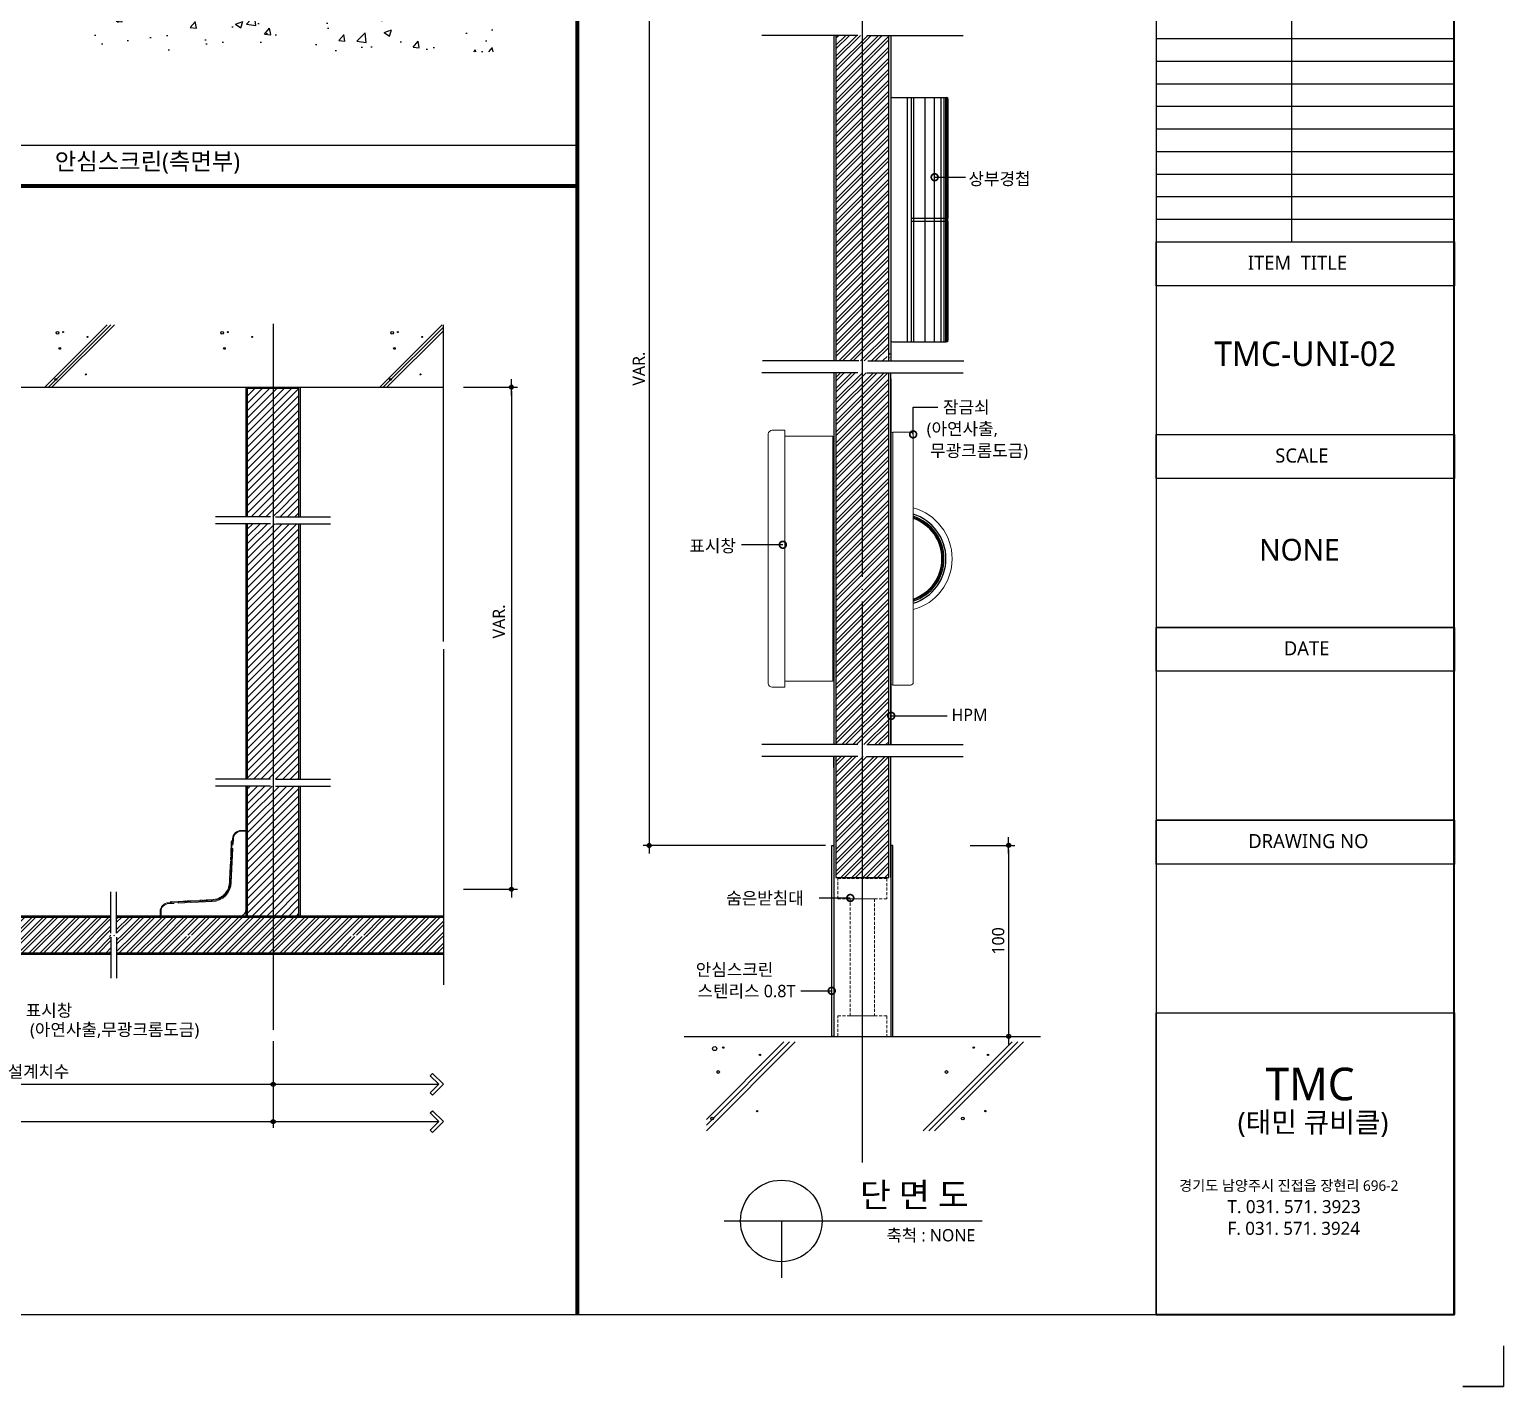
# Model space of a CAD drawing. Extents: x -255 to 8105, y -176 to 5714.
# Drawn here: x 4489 to 8105, y -176 to 3153 of the extents above; entities that cross this region are included whole.
import ezdxf
from ezdxf.enums import TextEntityAlignment as Align

# ---------------------------------------------------------------- set-up
doc = ezdxf.new("R2010")
doc.units = 0
doc.header["$LTSCALE"] = 30
doc.linetypes.add('CEN', pattern=[62, 60, -1, 0, -1])
doc.linetypes.add('HIDDEN', pattern=[0.375, 0.25, -0.125])
doc.layers.get('0').update_dxf_attribs({"linetype": 'CONTINUOUS'})
doc.layers.get('DEFPOINTS').update_dxf_attribs({"linetype": 'CONTINUOUS'})
for name, color, linetype in [('C', 2, 'CONTINUOUS'), ('curior-0Line', 252, 'CONTINUOUS'), ('DIM', 7, 'CONTINUOUS'), ('HAT', 8, 'CONTINUOUS'), ('HID', 9, 'HIDDEN'), ('TIT', 3, 'CONTINUOUS'), ('경첩', 4, 'CONTINUOUS'), ('문자', 3, 'CONTINUOUS'), ('부자재', 4, 'CONTINUOUS'), ('잠금쇠(회전형)', 4, 'CONTINUOUS'), ('중심선', 1, 'CEN'), ('치수', 1, 'CONTINUOUS'), ('판넬', 2, 'CONTINUOUS'), ('해치', 8, 'CONTINUOUS')]:
    doc.layers.add(name, color=color, linetype=linetype)
doc.styles.add('돋움', font='malgun.ttf')
doc.dimstyles.new('10', dxfattribs={"dimscale": 10, "dimtxt": 3, "dimasz": 1, "dimexe": 1.5, "dimexo": 2, "dimgap": 1, "dimtad": 1, "dimdec": 0, "dimlunit": 6, "dimtxsty": '돋움', "dimblk": 'DIMDOT', "dimcen": -1, "dimdle": 1.5, "dimclrt": 3, "dimazin": 3, "dimtfac": 1, "dimtdec": 0, "dimtix": 1, "dimtmove": 2, "dimatfit": 3, "dimldrblk": 'DIMDOT', "dimarcsym": 0})
pattern_1 = [(45, (-212504.132, -183852.349), (-13.4703842, 13.4703842), []), (45, (-212495.151, -183852.349), (-13.4703842, 13.4703842), [])]

# ---------------------------------------------------------------- blocks, each defined once
blk = doc.blocks.new('DIMDOT')
at = {"linetype": 'Continuous'}
blk.add_line((-2, 0), (2, 0), dxfattribs=at)
for radius in [0.5, 0.25]:
    blk.add_circle((0, 0), radius, dxfattribs=at)
blk = doc.blocks.new('*D565')
at = {"layer": 'DEFPOINTS', "color": 0}
for p in [(17967.1, 7930), (22721, 7930), (22721, 7712.8)]:
    blk.add_point(p, dxfattribs=at)
at = {"layer": 'DIM', "color": 0, "lineweight": -2, "ltscale": 10}
for p, q in [((17967.1, 7910), (17967.1, 7697.8)), ((22721, 7910), (22721, 7697.8)), ((17977.1, 7712.8), (22711, 7712.8))]:
    blk.add_line(p, q, dxfattribs=at)
at = {"layer": 'DIM', "color": 0, "lineweight": -2, "xscale": 10, "yscale": 10, "zscale": 10, "rotation": 180}
blk.add_blockref('DIMDOT', (17967.1, 7712.8), dxfattribs=at)
at = {"layer": 'DIM', "color": 0, "lineweight": -2, "xscale": 10, "yscale": 10, "zscale": 10}
blk.add_blockref('DIMDOT', (22721, 7712.8), dxfattribs=at)
at = {"layer": 'DIM', "color": 3, "insert": (20344, 7742.5), "char_height": 30, "attachment_point": 5, "style": '돋움'}
blk.add_mtext('설계치수', dxfattribs=at)
blk = doc.blocks.new('*D566')
at = {"layer": 'DEFPOINTS', "color": 0}
for p in [(21570.1, 7930), (22721, 7930), (22721, 7804.3)]:
    blk.add_point(p, dxfattribs=at)
at = {"layer": 'DIM', "color": 0, "lineweight": -2, "ltscale": 10}
for p, q in [((21570.1, 7910), (21570.1, 7789.3)), ((22721, 7910), (22721, 7789.3)), ((21580.1, 7804.3), (22711, 7804.3))]:
    blk.add_line(p, q, dxfattribs=at)
at = {"layer": 'DIM', "color": 0, "lineweight": -2, "xscale": 10, "yscale": 10, "zscale": 10, "rotation": 180}
blk.add_blockref('DIMDOT', (21570.1, 7804.3), dxfattribs=at)
at = {"layer": 'DIM', "color": 0, "lineweight": -2, "xscale": 10, "yscale": 10, "zscale": 10}
blk.add_blockref('DIMDOT', (22721, 7804.3), dxfattribs=at)
at = {"layer": 'DIM', "color": 3, "insert": (22145.5, 7833.9), "char_height": 30, "attachment_point": 5, "style": '돋움'}
blk.add_mtext('설계치수', dxfattribs=at)
blk = doc.blocks.new('*D568')
at = {"layer": 'DEFPOINTS', "color": 0}
for p in [(23167.8, 9514.2), (23167.8, 8282.8), (23305.6, 8282.8)]:
    blk.add_point(p, dxfattribs=at)
at = {"layer": 'DIM', "color": 0, "lineweight": -2, "ltscale": 10}
for p, q in [((23187.8, 9514.2), (23320.6, 9514.2)), ((23305.6, 9504.2), (23305.6, 8292.8)), ((23187.8, 8282.8), (23320.6, 8282.8))]:
    blk.add_line(p, q, dxfattribs=at)
at = {"layer": 'DIM', "color": 0, "lineweight": -2, "xscale": 10, "yscale": 10, "zscale": 10}
for p, rotation in [((23305.6, 9514.2), 90), ((23305.6, 8282.8), 270)]:
    blk.add_blockref('DIMDOT', p, dxfattribs=dict(at, rotation=rotation))
at = {"layer": 'DIM', "color": 3, "insert": (23274.8, 8939.4), "char_height": 30, "attachment_point": 5, "rotation": 90, "style": '돋움'}
blk.add_mtext('VAR.', dxfattribs=at)
blk = doc.blocks.new('A$C06B31977')
for p, q in [((1.26, 11.06), (1.26, 21.17)), ((1.26, 10.11), (1.26, 0))]:
    blk.add_line(p, q)
blk = doc.blocks.new('A$C13EB2441')
for p, q in [((0.84, 7.37), (0.84, 14.11)), ((0.84, 6.74), (0.84, 0))]:
    blk.add_line(p, q)
blk = doc.blocks.new('*D577')
at = {"layer": 'DEFPOINTS', "color": 0}
for p in [(24096.3, 10729.1), (23643.4, 8390.1), (24096.3, 8390.1)]:
    blk.add_point(p, dxfattribs=at)
at = {"layer": 'DIM', "color": 0, "lineweight": -2, "ltscale": 10}
for p, q in [((24076.3, 10729.1), (23628.4, 10729.1)), ((23643.4, 10719.1), (23643.4, 8400.1)), ((24076.3, 8390.1), (23628.4, 8390.1))]:
    blk.add_line(p, q, dxfattribs=at)
at = {"layer": 'DIM', "color": 0, "lineweight": -2, "xscale": 10, "yscale": 10, "zscale": 10}
for p, rotation in [((23643.4, 10729.1), 90), ((23643.4, 8390.1), 270)]:
    blk.add_blockref('DIMDOT', p, dxfattribs=dict(at, rotation=rotation))
at = {"layer": 'DIM', "color": 3, "insert": (23618.2, 9559.6), "char_height": 30, "attachment_point": 5, "rotation": 90, "style": '돋움'}
blk.add_mtext('VAR.', dxfattribs=at)
blk = doc.blocks.new('_DOTSMALL')
at = {"color": 0, "linetype": 'ByBlock', "const_width": 0.5}
blk.add_lwpolyline([(-0.0625, 0, 1), (0.0625, 0, 1)], format="xyb", close=True, dxfattribs=at)
blk = doc.blocks.new('A$C63EC304E')
at = {"layer": '치수', "color": 1, "xscale": 2.5, "yscale": 2.5, "zscale": 2.5, "rotation": 234.3098741996962}
blk.add_blockref('_DOTSMALL', (0.31, 0.31), dxfattribs=at)
blk = doc.blocks.new('A$C2BC9653E')
at = {"layer": '치수', "xscale": 0.3333333333333333, "yscale": 0.3333333333333333, "zscale": 0.3333333333333333}
blk.add_blockref('A$C63EC304E', (0, 0), dxfattribs=at)
blk = doc.blocks.new('A$C7FC71301')
at = {"layer": '치수', "rotation": 180}
blk.add_blockref('A$C2BC9653E', (0.208, 0.208), dxfattribs=at)
blk = doc.blocks.new('A$C4A20372B')
at = {"layer": '치수'}
blk.add_blockref('A$C7FC71301', (0, 0), dxfattribs=at)
blk = doc.blocks.new('A$C566469F5')
at = {"layer": '치수'}
blk.add_blockref('A$C4A20372B', (0, 0), dxfattribs=at)
blk = doc.blocks.new('A$C7E317CD4')
at = {"layer": '해치', "xscale": 2, "yscale": 2, "zscale": 2}
blk.add_blockref('A$C566469F5', (0, 0), dxfattribs=at)
blk = doc.blocks.new('A$C601D7F27')
at = {"layer": '치수'}
blk.add_blockref('A$C7E317CD4', (0, 0), dxfattribs=at)
blk = doc.blocks.new('A$C38802C08')
at = {"layer": '치수'}
blk.add_blockref('A$C601D7F27', (0, 0), dxfattribs=at)
blk = doc.blocks.new('*D578')
at = {"layer": 'DEFPOINTS', "color": 0}
for p in [(24410.9, 8390.2), (24410.9, 7921.9), (24525.3, 7921.9)]:
    blk.add_point(p, dxfattribs=at)
at = {"layer": 'DIM', "color": 0, "lineweight": -2, "ltscale": 10}
for p, q in [((24430.9, 8390.2), (24540.3, 8390.2)), ((24525.3, 8380.2), (24525.3, 7931.9)), ((24430.9, 7921.9), (24540.3, 7921.9))]:
    blk.add_line(p, q, dxfattribs=at)
at = {"layer": 'DIM', "color": 0, "lineweight": -2, "xscale": 10, "yscale": 10, "zscale": 10}
for p, rotation in [((24525.3, 8390.2), 90), ((24525.3, 7921.9), 270)]:
    blk.add_blockref('DIMDOT', p, dxfattribs=dict(at, rotation=rotation))
at = {"layer": 'DIM', "color": 3, "insert": (24499.7, 8156), "char_height": 30, "attachment_point": 5, "rotation": 90, "style": '돋움'}
blk.add_mtext('100', dxfattribs=at)
blk = doc.blocks.new('UNI-02', base_point=(17634, 7239))
at = {"layer": 'HAT'}
h = blk.add_hatch(dxfattribs=at)
h.set_pattern_fill('ANSI32', color=256, scale=2, style=0)
h.set_pattern_definition([(45, (-47131.298, -5170.398), (-13.470384, 13.470384), []), (45, (-47122.318, -5170.398), (-13.470384, 13.470384), [])])
edge = h.paths.add_edge_path()
edge.add_line((24231.3, 10328.4), (24171.9, 10328.4))
edge.add_arc((24169.8, 10328.4), 2.08, -54.3099, 0, ccw=False)
edge.add_arc((24169.8, 10328.4), 2.08, 125.6901, 305.6901, ccw=False)
edge.add_arc((24169.8, 10328.4), 2.08, 0, 125.6901, ccw=False)
edge.add_line((24171.9, 10328.4), (24231.3, 10328.4))
edge.add_line((24231.3, 10328.4), (24231.3, 10377.1))
edge.add_line((24231.3, 10377.1), (24221, 10377.1))
edge.add_spline(control_points=[(24218.2, 10369.3), (24219.1, 10371.9), (24220.1, 10374.6), (24221, 10377.1)], knot_values=[0, 0, 0, 0, 0.152076, 0.152076, 0.152076, 0.152076], degree=3, periodic=0)
edge.add_line((24221, 10377.1), (24166.3, 10377.1))
edge.add_line((24166.3, 10377.1), (24166.3, 9578.6))
edge.add_line((24166.3, 9578.6), (24223, 9578.6))
edge.add_spline(control_points=[(24223, 9578.6), (24226.2, 9587.3), (24229.2, 9595.2), (24231.3, 9599)], knot_values=[0.152076, 0.152076, 0.152076, 0.152076, 0.673721, 0.673721, 0.673721, 0.673721], degree=3, periodic=0)
edge.add_spline(control_points=[(24233.7, 9578.6), (24234.2, 9588.6), (24235.3, 9603.9), (24232.4, 9601), (24231.3, 9599)], knot_values=[0.673721, 0.673721, 0.673721, 0.673721, 1.332503, 1.60798, 1.60798, 1.60798, 1.60798], degree=3, periodic=0)
edge.add_line((24231.3, 9599), (24231.3, 10328.4))
h.paths.add_polyline_path([(24166.3, 10377.1), (24101.3, 10377.1), (24101.3, 9578.6), (24166.3, 9578.6)])
h = blk.add_hatch(dxfattribs=at)
h.set_pattern_fill('ANSI32', color=256, scale=2, style=0)
h.set_pattern_definition([(45, (9313.655, 0), (-13.470384, 13.470384), []), (45, (9322.636, 0), (-13.470384, 13.470384), [])])
h.paths.add_polyline_path([(24231.3, 9549.6), (24177.9, 9549.6), (24166.3, 9549.6), (24166.3, 8637.5), (24231.3, 8637.5)])
h.paths.add_polyline_path([(24155.7, 9549.6), (24101.3, 9549.6), (24101.3, 8637.5), (24166.3, 8637.5), (24166.3, 9549.6)])
h.paths.add_polyline_path([(24231.3, 8608.5), (24177.9, 8608.5), (24166.3, 8608.5), (24166.3, 8311.7), (24231.3, 8311.7)])
h.paths.add_polyline_path([(24155.7, 8608.5), (24101.3, 8608.5), (24101.3, 8311.7), (24166.3, 8311.7), (24166.3, 8608.5)])
h = blk.add_hatch(dxfattribs=at)
h.set_pattern_fill('ANSI32', color=256, scale=2, style=0)
h.set_pattern_definition([(45, (21927.938, 8170.477), (-13.4704, 13.4704), []), (45, (21936.918, 8170.477), (-13.4704, 13.4704), [])])
h.paths.add_polyline_path([(22322.4, 8213.8), (21573.4, 8213.8), (21573.4, 8167.1), (21533.4, 8167.1), (21533.4, 8127.1), (22322.4, 8127.1)])
h = blk.add_hatch(dxfattribs=at)
h.set_pattern_fill('ANSI32', color=256, scale=2, style=0)
h.set_pattern_definition(pattern_1)
h.paths.add_polyline_path([(23138.7, 8170.5), (23138.7, 8213.8), (22948.9, 8213.8), (22948.9, 8170.5)])
h.paths.add_polyline_path([(22948.9, 8213.8), (22907.4, 8213.8), (22907.4, 8170.5), (22948.9, 8170.5)])
h.paths.add_polyline_path([(22907.4, 8170.5), (22907.4, 8213.8), (22721, 8213.8), (22721, 8170.5)])
h.paths.add_polyline_path([(22534.6, 8213.8), (22534.6, 8170.5), (22721, 8170.5), (22721, 8213.8)])
h.paths.add_polyline_path([(22534.6, 8213.8), (22493.1, 8213.8), (22493.1, 8170.5), (22534.6, 8170.5)])
edge = h.paths.add_edge_path()
edge.add_line((22337.1, 8213.8), (22337.1, 8175))
edge.add_spline(control_points=[(22337.1, 8175), (22341.9, 8173), (22345.2, 8171.3), (22344.9, 8170.5)], knot_values=[3.353086, 3.353086, 3.353086, 3.353086, 4.456955, 4.456955, 4.456955, 4.456955], degree=3, periodic=0)
edge.add_line((22344.9, 8170.5), (22493.1, 8170.5))
edge.add_line((22493.1, 8170.5), (22493.1, 8213.8))
edge.add_line((22493.1, 8213.8), (22337.1, 8213.8))
h = blk.add_hatch(dxfattribs=at)
h.set_pattern_fill('ANSI32', color=256, scale=2, style=0)
h.set_pattern_definition(pattern_1)
edge = h.paths.add_edge_path()
edge.add_line((22721, 8170.5), (22534.6, 8170.5))
edge.add_line((22534.6, 8170.5), (22534.6, 8167))
edge.add_line((22534.6, 8167), (22493.1, 8167))
edge.add_line((22493.1, 8167), (22493.1, 8170.5))
edge.add_line((22493.1, 8170.5), (22345, 8170.5))
edge.add_spline(control_points=[(22344.9, 8170.5), (22344.8, 8170.3), (22343.3, 8169.4), (22334.3, 8170.3), (22330.2, 8170.3)], knot_values=[1.84627, 1.84627, 1.84627, 1.84627, 2.110343, 3.353086, 3.353086, 3.353086, 3.353086], degree=3, periodic=0)
edge.add_spline(control_points=[(22330.3, 8170.5), (22330.2, 8170.3), (22328.3, 8169.1), (22305.2, 8172), (22316.7, 8167.5), (22322.4, 8165.4)], knot_values=[0.228113, 0.228113, 0.228113, 0.228113, 0.492187, 2.157402, 3.353086, 3.353086, 3.353086, 3.353086], degree=3, periodic=0)
edge.add_spline(control_points=[(22327.3, 8169.9), (22327.3, 8169.1), (22331.8, 8167.4), (22337.1, 8165.4)], knot_values=[0.228113, 0.228113, 0.228113, 0.228113, 1.327347, 1.327347, 1.327347, 1.327347], degree=3, periodic=0)
edge.add_spline(control_points=[(22340.4, 8164.2), (22339.3, 8164.6), (22338.2, 8165), (22337.1, 8165.4)], knot_values=[0, 0, 0, 0, 0.228113, 0.228113, 0.228113, 0.228113], degree=3, periodic=0)
edge.add_line((22337.1, 8165.4), (22337.1, 8127.1))
edge.add_line((22337.1, 8127.1), (22721, 8127.1))
edge.add_line((22721, 8127.1), (22721, 8170.5))
h.paths.add_polyline_path([(23138.7, 8170.5), (22948.9, 8170.5), (22948.9, 8167), (22907.4, 8167), (22907.4, 8170.5), (22721, 8170.5), (22721, 8127.1), (23138.7, 8127.1)])
at = {"layer": '해치'}
h = blk.add_hatch(dxfattribs=at)
h.set_pattern_fill('AR-CONC', color=256, style=0)
h.set_pattern_definition([(50, (20851.82, 8902.99), (182.185, -15.939), [19.05, -209.55]), (355, (20851.82, 8902.99), (-35.243, 191.057), [15.24, -167.64]), (100.451, (20867, 8901.66), (146.943, 175.117), [16.19, -178.09]), (46.184, (20851.82, 8953.79), (271.079, -42.042), [28.575, -314.325]), (96.636, (20874.4, 8950.28), (237.404, 247.426), [24.285, -267.135]), (351.184, (20851.82, 8953.8), (237.405, 247.425), [22.86, -251.46]), (21, (20877.22, 8941.09), (151.615, -102.2655), [19.05, -209.55]), (326, (20877.22, 8941.09), (61.802, 184.188), [15.24, -167.64]), (71.4514, (20889.86, 8932.57), (213.416, 81.923), [16.19, -178.09]), (37.5, (20851.82, 8902.99), (3.0886, 84.555), [0, -165.608, 0, -170.18, 0, -168.275]), (7.5, (20851.82, 8902.99), (66.8197, 100.1806), [0, -97.028, 0, -161.798, 0, -64.135]), (327.5, (20795.18, 8902.99), (135.5906, -5.7287), [0, -63.5, 0, -198.12, 0, -262.89]), (317.5, (20769.78, 8902.99), (148.129, 25.4265), [0, -82.55, 0, -131.572, 0, -186.69])])
h.paths.add_polyline_path([(23331.4, 10336.7), (23331.4, 10439.7), (22281.2, 10439.7), (22281.2, 10336.7)])
h = blk.add_hatch(dxfattribs=at)
h.set_pattern_fill('ANSI31', color=256, scale=4, style=0)
h.set_pattern_definition([(45, (-253589.425, -48933.613), (-8.9802561, 8.9802561), [])])
edge = h.paths.add_edge_path()
edge.add_line((22721, 9510.8), (22658.5, 9510.8))
edge.add_line((22658.5, 9510.8), (22657.6, 9509.9))
edge.add_line((22657.6, 9509.9), (22657.6, 9409.5))
edge.add_line((22657.6, 9409.5), (22700.5, 9409.5))
edge.add_line((22700.5, 9409.5), (22700.5, 9368))
edge.add_line((22700.5, 9368), (22657.6, 9368))
edge.add_line((22657.6, 9368), (22657.6, 9196.3))
edge.add_line((22657.6, 9196.3), (22714.2, 9196.3))
edge.add_spline(control_points=[(22714.2, 9196.3), (22717, 9203.9), (22723, 9219.3), (22719.1, 9188.4), (22720.7, 9185.9), (22721, 9185.9)], knot_values=[0.456227, 0.456227, 0.456227, 0.456227, 2.847595, 6.178025, 6.737145, 6.737145, 6.737145, 6.737145], degree=3, periodic=0)
edge.add_spline(control_points=[(22720.7, 9186.1), (22720.8, 9189.1), (22720.8, 9191.8), (22720.2, 9192.2), (22720.1, 9192.2)], knot_values=[0.891967, 0.891967, 0.891967, 0.891967, 1.280656, 1.337888, 1.337888, 1.337888, 1.337888], degree=3, periodic=0)
edge.add_line((22721, 9185.9), (22721, 9510.8))
edge = h.paths.add_edge_path()
edge.add_line((22784.3, 9510.8), (22721, 9510.8))
edge.add_line((22721, 9510.8), (22721, 9185.9))
edge.add_spline(control_points=[(22721, 9185.9), (22722.1, 9185.6), (22724.3, 9190), (22727, 9196.3)], knot_values=[6.737145, 6.737145, 6.737145, 6.737145, 8.913909, 8.913909, 8.913909, 8.913909], degree=3, periodic=0)
edge.add_spline(control_points=[(22727, 9196.3), (22729.1, 9201.1), (22731.4, 9207.1), (22733.7, 9213)], knot_values=[8.913909, 8.913909, 8.913909, 8.913909, 10.573873, 10.573873, 10.573873, 10.573873], degree=3, periodic=0)
edge.add_line((22727, 9196.3), (22784.3, 9196.3))
edge.add_line((22784.3, 9196.3), (22784.3, 9368))
edge.add_line((22784.3, 9368), (22741.5, 9368))
edge.add_line((22741.5, 9368), (22741.5, 9409.5))
edge.add_line((22741.5, 9409.5), (22784.3, 9409.5))
edge.add_line((22784.3, 9409.5), (22784.3, 9510.8))
h.paths.add_polyline_path([(22784.3, 9409.5), (22741.5, 9409.5), (22741.5, 9368), (22784.3, 9368)], flags=16)
h.paths.add_polyline_path([(22700.5, 9409.5), (22657.6, 9409.5), (22657.6, 9368), (22700.5, 9368)], flags=16)
h = blk.add_hatch(dxfattribs=at)
h.set_pattern_fill('ANSI31', color=256, scale=4, style=0)
h.set_pattern_definition([(45, (22720.98, 8865.836), (-8.98026, 8.98026), [])])
h.paths.add_polyline_path([(22784.3, 9179.2), (22657.6, 9179.2), (22657.6, 8552.5), (22784.3, 8552.5)])
h = blk.add_hatch(dxfattribs=at)
h.set_pattern_fill('ANSI31', color=256, scale=4, style=0)
h.set_pattern_definition([(45, (20420.837, 8820.098), (-8.980256, 8.980256), [])])
h.paths.add_polyline_path([(22784.3, 8535.4), (22727, 8535.4), (22721, 8535.4), (22721, 8217.1), (22784.3, 8217.1)])
h.paths.add_polyline_path([(22714.3, 8535.4), (22657.6, 8535.4), (22657.6, 8217.1), (22721, 8217.1), (22721, 8535.4)])
at = {"color": 8}
blk.add_line((22081.9, 10108), (23467.1, 10108), dxfattribs=at)
for p, q in [((23138.7, 8890.5), (23138.7, 9667.3)), ((17967.1, 9514.2), (23138.7, 9514.2)), ((22714.3, 9196.3), (22579.5, 9196.3)), ((22727, 9196.3), (22861.8, 9196.3)), ((23138.7, 8871.5), (23138.7, 8048.2)), ((22714.3, 8552.5), (22579.5, 8552.5)), ((22727, 8552.5), (22861.8, 8552.5)), ((23729.1, 7921.9), (24603.4, 7921.9))]:
    blk.add_line(p, q)
at = {"color": 2}
for p, q in [((24101.3, 8311.7), (24231.3, 8311.7)), ((25739.3, 7163), (25739.3, 7063)), ((25739.3, 7163), (25739.3, 7063)), ((25739.3, 7163), (25739.3, 7063)), ((25739.3, 7163), (25739.3, 7063)), ((25739.3, 7163), (25739.3, 7063)), ((25739.3, 7163), (25739.3, 7063)), ((25739.3, 7163), (25739.3, 7063)), ((25739.3, 7063), (25639.3, 7063)), ((25739.3, 7063), (25639.3, 7063)), ((25739.3, 7063), (25639.3, 7063)), ((25639.3, 7063), (25739.3, 7063)), ((25639.3, 7063), (25739.3, 7063)), ((25639.3, 7063), (25739.3, 7063)), ((25739.3, 7063), (25739.3, 7063)), ((25739.3, 7063), (25739.3, 7063))]:
    blk.add_line(p, q, dxfattribs=at)
for points in [[(17634.4, 12777.2), (24886.8, 12777.2), (24886.8, 7238.8), (17634.4, 7238.8)], [(17634.4, 12777.2), (24886.8, 12777.2), (24886.8, 7238.8), (17634.4, 7238.8)], [(17634.4, 12777.2), (25616.4, 12777.2), (25616.4, 7238.8), (17634.4, 7238.8)], [(24091.3, 8390.1), (24096.3, 8390.1), (24096.3, 7921.9), (24091.3, 7921.9)], [(24241.3, 8390.1), (24236.3, 8390.1), (24236.3, 7921.9), (24241.3, 7921.9)]]:
    blk.add_lwpolyline(points, close=True, dxfattribs=at)
at = {"color": 8, "const_width": 10}
for points in [[(23467.1, 7238.8), (23467.1, 12777.2)], [(17682.6, 10008), (23467.1, 10008)]]:
    blk.add_lwpolyline(points, dxfattribs=at)
at = {"layer": 'C'}
for p, q in [((24101.3, 10377.1), (24101.3, 9578.6)), ((24231.3, 9578.6), (24231.3, 10377.1)), ((24101.3, 9549.6), (24101.3, 8637.5)), ((24231.3, 8637.5), (24231.3, 9549.6)), ((24101.3, 8608.5), (24101.3, 8311.7)), ((24231.3, 8311.7), (24231.3, 8608.5)), ((22322.4, 8213.8), (21932.2, 8213.8)), ((23138.7, 8213.8), (22337.1, 8213.8)), ((21932.2, 8127.1), (22322.4, 8127.1)), ((22337.1, 8127.1), (23138.7, 8127.1))]:
    blk.add_line(p, q, dxfattribs=at)
at = {"layer": 'curior-0Line'}
for p, q in [((24886.8, 12777.2), (24886.8, 7239.6)), ((25219.4, 10424.7), (25219.4, 9871)), ((24887.1, 10369.3), (25619.2, 10369.3)), ((24887.1, 10314), (25619.2, 10314)), ((24887.1, 10258.6), (25619.2, 10258.6)), ((24887.1, 10203.2), (25619.2, 10203.2)), ((24887.1, 10147.8), (25619.2, 10147.8)), ((24887.1, 10092.5), (25619.2, 10092.5)), ((24887.1, 10037.1), (25619.2, 10037.1)), ((24887.1, 9981.7), (25619.2, 9981.7)), ((24887.1, 9926.3), (25619.2, 9926.3)), ((24887.1, 9871), (25619.2, 9871))]:
    blk.add_line(p, q, dxfattribs=at)
for points in [[(25619.2, 12777.2), (24886.8, 12777.2), (24886.8, 7238.8), (25619.2, 7238.8)], [(24887.1, 9871), (25619.2, 9871), (25619.2, 9763.2), (24887.1, 9763.2)], [(24887.1, 9398.1), (25619.2, 9398.1), (25619.2, 9290.3), (24887.1, 9290.3)], [(24887.1, 8452.2), (25619.2, 8452.2), (25619.2, 8925.1), (24887.1, 8925.1)], [(24887.1, 8925.1), (25619.2, 8925.1), (25619.2, 8817.4), (24887.1, 8817.4)], [(24887.1, 7979.3), (25619.2, 7979.3), (25619.2, 8452.2), (24887.1, 8452.2)], [(24887.1, 8452.2), (25619.2, 8452.2), (25619.2, 8344.5), (24887.1, 8344.5)], [(25619.2, 7239.6), (24887.4, 7239.6), (24887.4, 7979.3), (25619.2, 7979.3)]]:
    blk.add_lwpolyline(points, close=True, dxfattribs=at)
at = {"layer": 'DIM', "ltscale": 10}
for p, q in [((23106.2, 7825.3), (23111.9, 7831)), ((23127.3, 7804.3), (23106.2, 7825.3)), ((23138.7, 7804.3), (23111.9, 7831)), ((22721, 7804.3), (23127.3, 7804.3)), ((23127.3, 7804.3), (23106.2, 7783.2)), ((23106.2, 7783.2), (23111.9, 7777.5)), ((23138.7, 7804.3), (23111.9, 7777.5)), ((23106.2, 7733.9), (23111.9, 7739.6)), ((23138.7, 7712.8), (23111.9, 7739.6)), ((22721, 7712.8), (23127.3, 7712.8)), ((23127.3, 7712.8), (23106.2, 7733.9)), ((23127.3, 7712.8), (23106.2, 7691.7)), ((23138.7, 7712.8), (23111.9, 7686)), ((23106.2, 7691.7), (23111.9, 7686))]:
    blk.add_line(p, q, dxfattribs=at)
at = {"layer": 'HAT'}
for radius, start, end in [(114.6, 287.404, 72.596), (109.6, 288.2251, 71.7749), (106.6, 288.7568, 71.2432), (104.6, 289.1292, 70.8708)]:
    blk.add_arc((24257, 9093.5), radius, start, end, dxfattribs=at)
at = {"layer": 'HID', "lineweight": 15}
for points in [[(24106.3, 8309.3), (24226.3, 8309.3), (24226.3, 8259.3), (24106.3, 8259.3)], [(24136.3, 8259.3), (24196.3, 8259.3), (24196.3, 7971.9), (24136.3, 7971.9)], [(24106.3, 7971.9), (24226.3, 7971.9), (24226.3, 7921.9), (24106.3, 7921.9)]]:
    blk.add_lwpolyline(points, close=True, dxfattribs=at)
at = {"layer": 'TIT', "color": 7}
for p, q in [((23827.5, 7469.2), (24460.3, 7469.2)), ((23967.9, 7469.2), (23967.9, 7329.2))]:
    blk.add_line(p, q, dxfattribs=at)
blk.add_circle((23967.5, 7469.2), 100, dxfattribs=at)
at = {"layer": '경첩', "color": 4, "linetype": 'Continuous', "lineweight": 15}
for p, q in [((22643, 8424.8), (22643, 8427.1)), ((22653.6, 8427.1), (22643, 8427.1)), ((22653.6, 8424.8), (22653.6, 8427.1)), ((22618.3, 8396.1), (22617.1, 8370.8)), ((22618.3, 8396.1), (22620.5, 8393.8)), ((22619.3, 8401.6), (22620.8, 8400.1)), ((22621.1, 8406.2), (22620, 8382.9)), ((22622.8, 8392.6), (22623.4, 8406.1)), ((22643, 8424.8), (22653.6, 8424.8)), ((22653.6, 8404.7), (22653.6, 8424.8)), ((22653.6, 8401.5), (22653.6, 8403.8)), ((22653.6, 8401.5), (22653.6, 8231.1)), ((22620, 8382.9), (22616, 8299.2)), ((22616.6, 8361.4), (22616.3, 8355.1)), ((22616.3, 8355.1), (22618.6, 8352.9)), ((22616.6, 8361.4), (22618.9, 8359.2)), ((22616.8, 8364.5), (22619, 8362.3)), ((22617.1, 8370.8), (22619.3, 8368.6)), ((22618.4, 8299.1), (22622.3, 8382.8)), ((22614.6, 8318.9), (22614.2, 8310.3)), ((22614.6, 8318.9), (22616.9, 8316.7)), ((22614.9, 8325.1), (22614.7, 8321.1)), ((22614.7, 8321.1), (22617, 8318.9)), ((22616.2, 8351.9), (22614.9, 8325.2)), ((22614.9, 8325.2), (22617.2, 8322.9)), ((22614.9, 8325.1), (22617.2, 8322.8)), ((22616.2, 8351.9), (22618.4, 8349.7)), ((22609.6, 8282.6), (22611.4, 8280.9)), ((22611.2, 8286.4), (22613, 8284.6)), ((22612.6, 8291.3), (22614.5, 8289.3)), ((22614.5, 8289.3), (22612.6, 8291.2)), ((22613.3, 8294.7), (22615.3, 8292.7)), ((22613.5, 8296.8), (22615.6, 8294.7)), ((22614, 8305.3), (22613.7, 8299.3)), ((22614.2, 8309.4), (22614, 8306.2)), ((22614, 8306.2), (22616.3, 8304)), ((22614, 8306.2), (22614, 8305.3)), ((22614, 8305.3), (22616.2, 8303.1)), ((22614.2, 8310.3), (22616.5, 8308.1)), ((22614.2, 8310.3), (22614.2, 8309.4)), ((22614.2, 8309.4), (22616.4, 8307.2)), ((22487.9, 8250.8), (22464.5, 8249.7)), ((22464.7, 8247.4), (22478.2, 8248)), ((22469.2, 8251.5), (22470, 8252.3)), ((22469.2, 8251.5), (22470.7, 8250)), ((22499.9, 8253.7), (22470, 8252.3)), ((22571.6, 8254.7), (22487.9, 8250.8)), ((22488, 8248.5), (22571.7, 8252.4)), ((22499.9, 8253.7), (22502.2, 8251.5)), ((22506.2, 8254), (22508.5, 8251.8)), ((22509.4, 8254.1), (22511.6, 8251.9)), ((22540.9, 8255.6), (22515.7, 8254.4)), ((22515.7, 8254.4), (22517.9, 8252.2)), ((22540.9, 8255.6), (22543.1, 8253.4)), ((22547.2, 8255.9), (22549.4, 8253.7)), ((22550.4, 8256.1), (22552.6, 8253.8)), ((22569.3, 8257), (22556.7, 8256.4)), ((22556.7, 8256.4), (22558.9, 8254.1)), ((22571.5, 8257.1), (22569.3, 8257)), ((22569.3, 8257), (22571.5, 8254.7)), ((22580.9, 8258.5), (22582.8, 8256.6)), ((22585.9, 8260.2), (22587.6, 8258.4)), ((22588.2, 8261.2), (22589.9, 8259.4)), ((22592.5, 8263.5), (22594.2, 8261.8)), ((22594.5, 8264.8), (22596.1, 8263.1)), ((22604.6, 8274.4), (22606.3, 8272.7)), ((22606, 8276.3), (22607.7, 8274.6)), ((22608.5, 8280.4), (22610.2, 8278.7)), ((22446, 8227.8), (22443.6, 8227.8)), ((22443.6, 8227.8), (22443.6, 8217.1)), ((22443.6, 8217.1), (22446, 8217.1)), ((22446, 8217.1), (22446, 8227.8)), ((22446, 8217.1), (22466, 8217.1)), ((22467, 8217.1), (22469.3, 8217.1)), ((22639.6, 8217.1), (22469.3, 8217.1))]:
    blk.add_line(p, q, dxfattribs=at)
at = {"layer": '경첩', "color": 4, "linetype": 'Continuous', "lineweight": 15, "flags": 128}
for points in [[(22618.5, 8400.8), (22618.5, 8399.8), (22618.4, 8398.7), (22618.3, 8397.4), (22618.3, 8396.1)], [(22618.5, 8400.8), (22618.7, 8401), (22618.8, 8401.2), (22619, 8401.3), (22619.1, 8401.4), (22619.2, 8401.5), (22619.3, 8401.6), (22619.3, 8401.6), (22619.3, 8401.6)], [(22623.4, 8406.1), (22623, 8406.2), (22622.5, 8406.2), (22622.1, 8406.2), (22621.8, 8406.2), (22621.5, 8406.2), (22621.3, 8406.2), (22621.1, 8406.2), (22621.1, 8406.2)], [(22617.1, 8370.8), (22617, 8369.6), (22617, 8368.4), (22616.9, 8367.3), (22616.9, 8366.4), (22616.8, 8365.6), (22616.8, 8365), (22616.8, 8364.7), (22616.8, 8364.5)], [(22620, 8382.9), (22620, 8382.9), (22620.2, 8382.9), (22620.4, 8382.9), (22620.7, 8382.9), (22621, 8382.9), (22621.4, 8382.8), (22621.9, 8382.8), (22622.3, 8382.8)], [(22614.7, 8321.1), (22614.7, 8320.4), (22614.7, 8319.7), (22614.6, 8318.9)], [(22614.9, 8325.2), (22614.9, 8325.1), (22614.9, 8325.1)], [(22612.6, 8291.3), (22612.6, 8291.3), (22612.6, 8291.3)], [(22613.5, 8296.8), (22613.3, 8295.3), (22613.3, 8294.7)], [(22616, 8299.2), (22616.1, 8299.2), (22616.2, 8299.2), (22616.4, 8299.1), (22616.7, 8299.1), (22617.1, 8299.1), (22617.5, 8299.1), (22617.9, 8299.1), (22618.4, 8299.1)], [(22464.7, 8247.4), (22464.6, 8247.8), (22464.6, 8248.3), (22464.6, 8248.7), (22464.6, 8249), (22464.6, 8249.3), (22464.6, 8249.5), (22464.5, 8249.7), (22464.5, 8249.7)], [(22487.9, 8250.8), (22487.9, 8250.8), (22487.9, 8250.6), (22487.9, 8250.4), (22487.9, 8250.1), (22487.9, 8249.8), (22487.9, 8249.4), (22488, 8248.9), (22488, 8248.5)], [(22506.2, 8254), (22506.1, 8254), (22505.8, 8254), (22505.2, 8253.9), (22504.4, 8253.9), (22503.4, 8253.9), (22502.4, 8253.8), (22501.2, 8253.8), (22499.9, 8253.7)], [(22515.7, 8254.4), (22514.6, 8254.4), (22513.5, 8254.3), (22512.6, 8254.3), (22511.7, 8254.3), (22510.9, 8254.2), (22510.2, 8254.2), (22509.8, 8254.2), (22509.5, 8254.2), (22509.4, 8254.1)], [(22547.2, 8255.9), (22547.1, 8255.9), (22546.7, 8255.9), (22546.2, 8255.9), (22545.4, 8255.8), (22544.4, 8255.8), (22543.3, 8255.7), (22542.1, 8255.7), (22540.9, 8255.6)], [(22556.7, 8256.4), (22555.4, 8256.3), (22554.3, 8256.3), (22553.2, 8256.2), (22552.2, 8256.2), (22551.4, 8256.1), (22550.8, 8256.1), (22550.5, 8256.1), (22550.4, 8256.1)], [(22571.6, 8254.7), (22571.6, 8254.7), (22571.6, 8254.6), (22571.6, 8254.3), (22571.7, 8254.1), (22571.7, 8253.7), (22571.7, 8253.3), (22571.7, 8252.9), (22571.7, 8252.4)]]:
    blk.add_lwpolyline(points, dxfattribs=at)
at = {"layer": '경첩', "color": 4, "linetype": 'Continuous', "lineweight": 15}
for centre, radius, start, end in [((22643, 8405.2), 21.9, 90, 177.3017), ((22643, 8405.2), 19.6, 90, 177.3017), ((22569.4, 8301.4), 46.7, 272.6983, 357.3017), ((22569.4, 8301.4), 49, 272.6983, 357.3017), ((22569.4, 8301.4), 44.3, 335.0052, 340.234), ((22569.4, 8301.4), 44.3, 340.234, 346.7569), ((22569.4, 8301.4), 44.3, 346.8377, 351.3944), ((22569.4, 8301.4), 44.3, 354.0912, 357.3017), ((22465.6, 8227.8), 21.9, 92.6983, 180), ((22465.6, 8227.8), 19.6, 92.6983, 180), ((22569.4, 8301.4), 44.3, 272.6983, 285), ((22569.4, 8301.4), 44.3, 284.9998, 291.7506), ((22569.4, 8301.4), 44.3, 294.9948, 301.2998), ((22569.4, 8301.3), 44.3, 301.2991, 304.3858), ((22569.4, 8301.4), 44.3, 304.3849, 322.5608), ((22569.4, 8301.4), 44.3, 322.5612, 325.6145), ((22569.4, 8301.4), 44.3, 325.6151, 331.8264), ((22639.6, 8231.1), 14, 270, 0)]:
    blk.add_arc(centre, radius, start, end, dxfattribs=at)
at = {"layer": '부자재'}
for p, q in [((24236.3, 10221.2), (24236.3, 9629.2)), ((24240.3, 10225.2), (24372.3, 10225.2)), ((24276.3, 10225.2), (24276.3, 9625.2)), ((24286.3, 10225.2), (24286.3, 9625.2)), ((24376.3, 10221.2), (24376.3, 9929.2)), ((24286.3, 9929.2), (24376.3, 9929.2)), ((24286.3, 9921.2), (24376.3, 9921.2)), ((24375, 9929.2), (24375, 9921.2)), ((24376.3, 9921.2), (24376.3, 9629.2)), ((24240.3, 9625.2), (24372.3, 9625.2))]:
    blk.add_line(p, q, dxfattribs=at)
for centre, start, end in [((24240.3, 10221.2), 90, 180), ((24372.3, 10221.2), 0, 90), ((24240.3, 9629.2), 180, 270), ((24372.3, 9629.2), 270, 0)]:
    blk.add_arc(centre, 4, start, end, dxfattribs=at)
at = {"layer": '잠금쇠(회전형)', "linetype": 'Continuous', "lineweight": 15}
for p, q in [((23945.3, 9408.5), (23976.3, 9408.5)), ((23976.3, 9408.5), (23976.3, 8778.5)), ((24241.3, 9403.5), (24284.3, 9403.5)), ((24241.3, 8783.5), (24241.3, 9403.5)), ((23935.4, 9399.5), (23935.4, 8787.6)), ((24094.3, 9394.3), (23976.3, 9394.3)), ((24094.3, 9394.3), (24094.3, 8792.8)), ((24096.3, 8795.6), (24096.3, 9391.5)), ((24236.3, 9398.5), (24236.3, 8783.5)), ((24291.3, 9396.5), (24291.3, 8790.5)), ((24350.1, 8977.1), (24350.1, 8977.1)), ((24094.3, 8792.8), (23976.3, 8792.8)), ((23976.3, 8778.5), (23945.3, 8778.5)), ((24284.3, 8783.5), (24241.3, 8783.5))]:
    blk.add_line(p, q, dxfattribs=at)
for centre, radius, start, end in [((23945.3, 9398.5), 10, 90, 174.5584), ((24241.3, 9398.5), 5, 90, 180), ((24284.3, 9396.5), 7, 0, 90), ((24093.3, 9391.5), 3, 0, 69.2996), ((24257, 9093.5), 129.6, 285.3368, 74.6632), ((23945.3, 8788.5), 10, 185.4416, 270), ((24093.3, 8795.6), 3, 290.7004, 0), ((24241.3, 8788.5), 5, 180, 270), ((24284.3, 8790.5), 7, 270, 0)]:
    blk.add_arc(centre, radius, start, end, dxfattribs=at)
at = {"layer": '중심선'}
for p, q in [((24166.3, 10848.7), (24166.3, 7612.5)), ((22721, 9669.6), (22721, 7937.7))]:
    blk.add_line(p, q, dxfattribs=at)
at = {"layer": '치수'}
for p, q in [((24342.8, 10029.2), (24419.3, 10029.2)), ((24291, 9398.5), (24291, 9465.3)), ((24291, 9465.3), (24351.3, 9465.3)), ((23971.3, 9127.7), (23869.9, 9127.7)), ((24236.3, 8708), (24374.6, 8708)), ((24060.8, 8261.3), (24136.9, 8261.3)), ((24015.2, 8033.5), (24091.3, 8033.5))]:
    blk.add_line(p, q, dxfattribs=at)
at = {"layer": '판넬', "color": 1}
for p, q in [((24096.3, 10377.1), (24096.3, 9578.6)), ((24096.3, 10344.9), (24096.3, 9624.9)), ((24236.3, 10377.1), (24236.3, 9578.6)), ((24236.3, 10344.9), (24236.3, 9624.9)), ((24096.3, 9549.6), (24096.3, 8637.5)), ((24236.3, 8637.5), (24236.3, 9549.6)), ((22653.6, 9514.2), (22653.6, 9196.3)), ((22788.3, 9196.3), (22788.3, 9514.2)), ((24236.3, 9534.7), (24236.3, 8637.5)), ((22653.6, 9179.2), (22653.6, 8863.5)), ((22788.3, 8863.5), (22788.3, 9179.2)), ((22653.6, 8863.5), (22653.6, 8552.5)), ((22788.3, 8552.5), (22788.3, 8863.5)), ((24096.3, 8608.5), (24096.3, 8311.7)), ((24096.3, 8581.5), (24096.3, 8608.5)), ((24236.3, 8311.7), (24236.3, 8608.5)), ((24236.3, 8581.5), (24236.3, 8608.5)), ((22653.6, 8535.4), (22653.6, 8217.1)), ((22788.3, 8217.1), (22788.3, 8535.4)), ((22322.4, 8217.1), (21932.2, 8217.1)), ((23138.7, 8217.1), (22337.1, 8217.1)), ((21932.2, 8123.8), (22322.4, 8123.8)), ((22337.1, 8123.8), (23138.7, 8123.8))]:
    blk.add_line(p, q, dxfattribs=at)
at = {"layer": '판넬'}
for p, q in [((22657.6, 9510.8), (22657.6, 9196.3)), ((22784.3, 9510.8), (22657.6, 9510.8)), ((22784.3, 9196.3), (22784.3, 9510.8)), ((22657.6, 9179.2), (22657.6, 8863.5)), ((22784.3, 8863.5), (22784.3, 9179.2)), ((22657.6, 8863.5), (22657.6, 8552.5)), ((22784.3, 8552.5), (22784.3, 8863.5)), ((22657.6, 8535.4), (22657.6, 8217.1)), ((22784.3, 8217.1), (22784.3, 8535.4))]:
    blk.add_line(p, q, dxfattribs=at)
at = {"layer": '해치'}
for p, q in [((24292.5, 9625.2), (24292.5, 10225.2)), ((24320.4, 9625.2), (24320.4, 10225.2)), ((24343.1, 9625.2), (24343.1, 10225.2)), ((24359.9, 9625.2), (24359.9, 10225.2)), ((24367.3, 9625.2), (24367.3, 10225.2)), ((24371.2, 9625.2), (24371.2, 10225.2)), ((24373.7, 9625.2), (24373.7, 10225.2)), ((24375.2, 9625.2), (24375.2, 10225.2)), ((24375.7, 9929.2), (24375.7, 10225.2)), ((24376.1, 9929.2), (24376.1, 10225.2)), ((24375.7, 9625.2), (24375.7, 9921.2)), ((24376.1, 9625.2), (24376.1, 9921.2)), ((22160.8, 9514.2), (22314, 9667.3)), ((22178.5, 9514.2), (22331.6, 9667.3)), ((22982.4, 9514.2), (23135.5, 9667.3)), ((23000.1, 9514.2), (23138.7, 9652.8)), ((23783.8, 7718.2), (23974.1, 7908.5)), ((23783.8, 7690.4), (24001.9, 7908.5)), ((24315.9, 7690.4), (24534, 7908.5)), ((24343.7, 7690.4), (24561.8, 7908.5))]:
    blk.add_line(p, q, dxfattribs=at)
at = {"layer": '해치', "color": 2}
for p, q in [((22169.7, 9514.2), (22322.8, 9667.3)), ((22991.2, 9514.2), (23138.7, 9661.6)), ((23783.8, 7704.3), (23988, 7908.5)), ((24329.8, 7690.4), (24547.9, 7908.5))]:
    blk.add_line(p, q, dxfattribs=at)
at = {"layer": '해치'}
for centre, radius in [((22191.8, 9647.7), 3.36), ((22205.7, 9649.3), 1.12), ((22265.7, 9637.4), 1.12), ((22595.8, 9647.7), 3.36), ((22609.7, 9649.3), 1.12), ((22669.7, 9637.4), 1.12), ((23012.9, 9647.7), 3.36), ((23026.8, 9649.3), 1.12), ((23086.8, 9637.4), 1.12), ((22197.4, 9609.4), 2.24), ((22601.4, 9609.4), 2.24), ((23018.5, 9609.4), 2.24), ((22261.2, 9545.6), 1.12), ((23082.3, 9545.6), 1.12), ((22187.8, 9533.3), 2.24), ((23008.9, 9533.3), 2.24), ((23804.2, 7891.9), 5.04), ((23825.1, 7894.2), 1.68), ((24439.7, 7894.2), 1.68), ((23915.1, 7876.3), 1.68), ((24475, 7876.3), 1.68), ((23812.6, 7834.4), 3.36), ((24372.6, 7834.4), 3.36), ((23908.4, 7738.7), 1.68), ((24468.3, 7738.7), 1.68), ((23798.2, 7720.3), 3.36), ((24412.9, 7720.3), 3.36)]:
    blk.add_circle(centre, radius, dxfattribs=at)
at = {"rotation": 270}
for p, xscale, yscale, zscale in [((23919.8, 10406.4), 35, 35, 35), ((23919.8, 9578.9), 35, 35, 35), ((23921.8, 9607.9), 35, 35, 35), ((22579.5, 9195.9), 20, 20, 20), ((23919.8, 8666.8), 35, 35, 35), ((23919.8, 8637.8), 35, 35, 35), ((22579.5, 8552.1), 20, 20, 20)]:
    blk.add_blockref('A$C13EB2441', p, dxfattribs=dict(at, xscale=xscale, yscale=yscale, zscale=zscale))
at = {"xscale": 10, "yscale": 10, "zscale": 10}
for p in [(22309.9, 8064.4), (22324.5, 8064.4)]:
    blk.add_blockref('A$C06B31977', p, dxfattribs=at)
at = {"layer": '해치', "xscale": -20, "yscale": 20, "zscale": 20, "rotation": 180}
for p in [(24339.6, 10033.4), (24233.1, 8712.2)]:
    blk.add_blockref('A$C38802C08', p, dxfattribs=at)
at = {"layer": '해치', "yscale": 20, "zscale": 20}
for p, xscale in [((24295.2, 9394.3), -20), ((23975.5, 9123.5), -20), ((24132.7, 8257.1), 20), ((24087.1, 8029.4), 20)]:
    blk.add_blockref('A$C38802C08', p, dxfattribs=dict(at, xscale=xscale))
at = {"layer": 'curior-0Line', "color": 8, "attachment_point": 1}
for s, insert, char_height, width in [('{\\fMalgun Gothic|b0|i0|c129|p50;\\C0;ITEM  TITLE}', (25112.1, 9836.8), 34.554, 397.448), ('{\\fMalgun Gothic|b0|i0|c129|p50;\\C0;SCALE}', (25179.4, 9363.9), 34.554, 191.895), ('{\\fMalgun Gothic|b0|i0|c129|p50;\\C0;NONE}', (25139.8, 9142.1), 53.161, 510.128), ('{\\fMalgun Gothic|b0|i0|c129|p50;\\C0;DATE}', (25200.4, 8891), 34.554, 397.448), ('{\\fMalgun Gothic|b0|i0|c129|p50;\\C0;DRAWING NO}', (25113.2, 8418.1), 34.554, 453.028)]:
    blk.add_mtext(s, dxfattribs=dict(at, insert=insert, char_height=char_height, width=width))
at = {"layer": 'TIT', "style": '돋움'}
for s, height, p in [('안심스크린(측면부)', 42, (22639.8, 10047.1)), ('TMC-UNI-02', 60, (25476.2, 9566.3)), ('(태민 큐비클)', 50, (25456.9, 7686.2)), ('단 면 도', 60, (24427.3, 7502.8))]:
    blk.add_text(s, height=height, dxfattribs=at).set_placement(p, align=Align.RIGHT)
blk.add_text('축척 : NONE', height=30, dxfattribs=at).set_placement((24225.7, 7419))
at = {"layer": '문자', "style": '돋움'}
for s, height, p in [('상부경첩', 30.34, (24502.9, 10025.7)), ('잠금쇠', 30.34, (24421.4, 9465.5)), ('(아연사출,', 30.34, (24411.7, 9411.1)), ('무광크롬도금)', 30.34, (24452.8, 9357.1)), ('표시창', 30.34, (23799.1, 9125.3)), ('숨은받침대', 30.34, (23927.7, 8261.2)), ('안심스크린', 30.34, (23852.9, 8086.2)), ('스텐리스 0.8T', 30.34, (23882.1, 8033.4)), ('표시창', 30.34, (22171.1, 7985.9)), ('(아연사출,무광크롬도금)', 30.337, (22332.2, 7937.1))]:
    blk.add_text(s, height=height, dxfattribs=at).set_placement(p, align=Align.MIDDLE)
blk.add_text('HPM', height=30, dxfattribs=at).set_placement((24385.3, 8695.6))
at = {"layer": '문자', "color": 3, "style": '돋움'}
blk.add_text('TMC', height=80, dxfattribs=at).set_placement((25373.9, 7765.1), align=Align.RIGHT)
at = {"layer": '문자', "color": 3, "insert": (24943.7, 7568.5), "char_height": 25.517, "width": 722.929, "attachment_point": 1}
blk.add_mtext('{\\f맑은 고딕|c129|p50;\\C256;경기도 남양주시 진접읍 장현리 696-2}', dxfattribs=at)
at = {"layer": '문자', "insert": (25051.4, 7520.2), "char_height": 31.896, "width": 581.466, "attachment_point": 1}
blk.add_mtext('{\\f맑은 고딕|c129|p50;\\C0; \\C256;T. 031. 571. 3923\\f굴림|c129|p50;       \\P\\f맑은 고딕|c129|p50; F. 031. 571. 3924\\C0;}', dxfattribs=at)
at = {"layer": 'DIM', "ltscale": 10}
for base, p1, p2, text, picture, middle in [((23643.4, 8390.1), (24096.3, 10729.1), (24096.3, 8390.1), 'VAR.', '*D577', (23618.2, 9559.6)), ((24525.3, 7921.9), (24410.9, 8390.2), (24410.9, 7921.9), '100', '*D578', (24499.7, 8156))]:
    dim = blk.add_linear_dim(base=base, p1=p1, p2=p2, angle=90, text=text, dimstyle='10', override={"dimtxsty": '돋움'}, dxfattribs=at)
    dim.commit()
    dim.dimension.update_dxf_attribs({"geometry": picture, "text_midpoint": middle})
dim = blk.add_linear_dim(base=(23305.6, 8282.8), p1=(23167.8, 9514.2), p2=(23167.8, 8282.8), angle=90, text='VAR.', dimstyle='10', override={"dimtxsty": '돋움'}, dxfattribs=at)
dim.commit()
dim.dimension.update_dxf_attribs({"geometry": '*D568', "text_midpoint": (23274.8, 8939.4), "dimtype": 160})
for base, p1, picture, middle in [((22721, 7712.8), (17967.1, 7930), '*D565', (20344, 7742.5)), ((22721, 7804.3), (21570.1, 7930), '*D566', (22145.5, 7833.9))]:
    dim = blk.add_linear_dim(base=base, p1=p1, p2=(22721, 7930), text='설계치수', dimstyle='10', override={"dimtxsty": '돋움'}, dxfattribs=at)
    dim.commit()
    dim.dimension.update_dxf_attribs({"geometry": picture, "text_midpoint": middle})

msp = doc.modelspace()

# ---------------------------------------------------------------- block references
msp.add_blockref('UNI-02', (0, 0))

doc.saveas('drawing.dxf')
